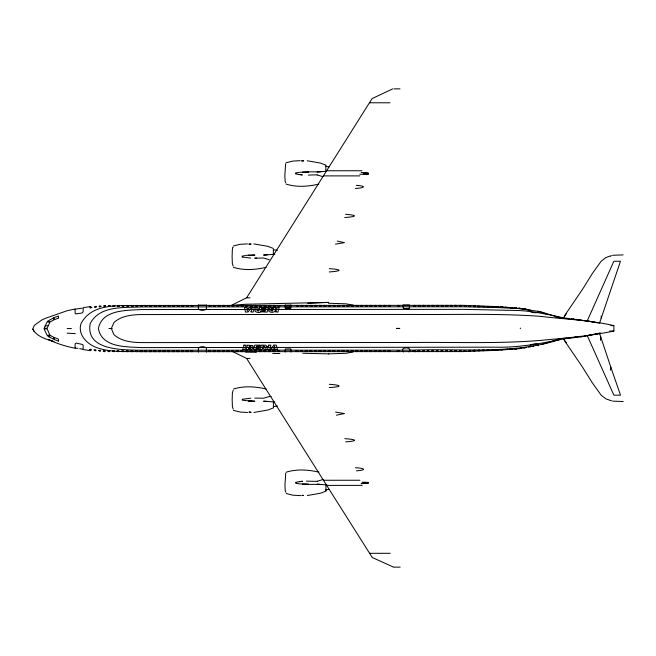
<?xml version="1.0" encoding="UTF-8"?>
<svg xmlns="http://www.w3.org/2000/svg" width="656" height="656" viewBox="0 0 656 656"><rect width="100%" height="100%" fill="white"/><g stroke="black" fill="none" stroke-linecap="round" stroke-linejoin="round"><path stroke-width="0.98" d="M600.429 340.366L600.748 336.913M610.367 370.148L610.818 367.204L599.527 333.273M599.518 323.211L620.469 261.252L613.852 261.252L587.227 320.932L563.127 318.16M111.282 328.508L112.127 328.5L108.945 328.508L111.315 328.5L114.021 322.44C121.647 315.692 132.012 314.683 141.729 314.552L412.632 314.462C454.813 314.79 497.092 313.297 539.207 316.258L540.282 316.348C564.857 319.267 589.678 320.03 613.885 325.622L613.893 331.018C589.908 336.093 565.538 338.078 541.175 340.349C498.445 343.916 455.477 342.022 412.649 342.506L141.729 342.596C131.979 342.44 121.516 341.473 113.906 334.626L111.356 328.533L109.47 328.5M48.396 325.573L49.815 322.309L47.158 321.825L44.108 328.271L47.158 328.262L48.396 325.573L45.182 325.942M563.184 318.16L566.3 313.855M580.814 319.915L580.232 320.169L587.046 320.915M231.199 305.409L246.607 297.816L372.1 98.572L392.731 88.872M233.183 409.09L232.396 406.572L232.167 399.701L232.396 392.829L233.183 390.312M285.934 492.246L285.319 491.278L284.925 485.374L285.721 473.156M285.606 163.697L284.819 175.89L285.212 181.81L285.836 182.827M580.388 319.874L572.991 319.119M564.291 316.126L582.544 289.263L592.343 273.536L601.126 261.26L605.906 257.57L610.129 256.061M233.142 266.057L232.347 263.491L232.109 256.611L232.339 249.747L232.708 247.255L233.126 247.287M48.856 336.995L50.34 335.478L53.595 337.102L53.538 339.267L47.585 335.921L50.34 335.478M249.706 412.263L250.198 412.296M290.993 305.196L285.18 305.204M303.006 495.444C299.808 495.28 305.671 495.469 302.76 495.403M285.155 304.983L285.163 307.885L285.844 308.222L290.854 308.033L291.002 304.974M519.462 348.697L519.158 348.754A7.462 1.05 -8.1 0 1 519.158 348.492L521.438 348.164A7.462 1.05 -8.1 0 1 521.438 348.434L519.995 348.541M273.404 401.825L273.404 407.884L267.976 410L253.946 412.452M326.155 491.041L320.727 493.156L307.361 495.518M610.408 256.053L611.449 255.709M233.454 389.049C243.958 385.695 255.504 386.54 266.123 388.992M560.757 338.799L558.453 339.242M286.196 472.205C296.709 468.851 308.254 469.696 318.873 472.148M286.082 162.754L292.691 161.097L300.169 160.646M233.388 245.984L239.998 244.335L247.484 243.884M597.493 333.732L600.232 332.846M206.41 305.155L198.374 305.163M541.897 344.384L557.477 339.546M317.233 481.242L322.998 479.52M612.499 255.291L623.151 254.897M598.272 333.576L582.044 336.7L563.488 338.955L566.456 342.694M318.767 184.115C308.156 186.575 296.61 187.419 286.098 184.082M266.082 267.345C255.463 269.805 243.917 270.657 233.405 267.312M295.815 173.004L299.128 172.315M295.922 482.267L302.465 481.25L299.234 481.66M244.696 255.651L242.22 256.143L242.22 257.029M353.01 351.985L346.024 353.289L328.426 353.871M587.866 335.601L589.457 335.306M588.178 335.372L597.632 333.625M519.552 348.549L526.268 347.36M528.187 347.024L530.105 346.688M531.909 346.368L533.722 346.048M273.511 406.654L277.414 405.974M325.286 489.983L329.181 489.302M90.192 306.557L83.14 307.713L83.14 311.879L82.033 313.027L75.661 313.945L75.112 313.355L75.104 309.033L67.125 310.723L45.461 318.299L41.722 320.054L34.276 325.368L32.8 329.05C36.761 336.774 46.232 339.193 53.94 341.645L48.856 339.71C57.154 343.719 66.067 346.491 75.12 348.197L75.12 343.81L76.227 343.08L82.599 344.49L83.148 345.318L83.156 349.517L90.208 350.665M82.033 308.197L75.104 309.173M568.096 338.242L571.884 337.471M403.374 351.944C398.791 346.483 413.674 346.565 409.057 351.944M574.697 337.061L576.55 336.807M563.496 338.963C540.897 343.523 518.142 347.836 494.895 347.172L141.671 347.606C126.452 346.704 101.877 347.86 98.4 328.533C102.041 309.493 126.575 310.419 141.671 309.55L463.087 309.353L518.576 310.501C533.722 311.272 548.457 314.56 563.135 317.799M563.479 338.955L564.636 338.816M585.234 335.757L587.235 335.544L613.893 395.174L620.519 395.174L610.818 367.204M560.331 339.332C512.853 354.97 461.767 348.18 412.649 350.148L141.614 350.238C123.951 349.837 85.132 351.091 90.2 323.531C99.786 305.245 124.115 307.844 141.614 306.918L463.087 306.77L496.871 307.516L518.576 308.566L540.282 311.641L558.445 317.25L566.358 318.299M299.931 172.315L301.547 172.143M245.516 255.487L248.747 255.143M361.284 483.718L368.401 483.054M581.339 336.79L580.24 336.307L580.535 336.864M233.667 305.286L245.262 304.261L328.631 302.391L307.721 303.326M518.593 348.721L496.887 350.32L463.103 351.583L141.557 351.698C127.075 351.263 112.053 352.698 98.08 348.098C87.797 345.023 77.039 334.683 81.164 323.236C92.922 301.908 121.065 306.311 141.557 305.458L463.087 305.343L496.871 306.582L516.854 308M75.12 348.065L77.966 348.377M267.476 254.815L263.54 255.069L274.7 254.29M563.971 338.348L567.005 338.143M344.72 217.513C355.527 216.824 359.324 215.348 345.597 214.291M345.679 441.898C359.406 440.832 355.609 439.356 344.794 438.675M335.478 244.13L344.425 242.638L337.25 241.072M329.279 271.937C342.317 271.051 342.26 269.501 329.279 268.665M329.32 387.565C342.366 386.761 342.268 385.162 329.32 384.301M336.43 415.191L344.482 413.559L335.544 412.083M320.973 171.749L317.127 171.979L326.499 171.257M355.331 188.444C363.949 188.075 367.762 186.14 356.298 185.336M356.397 470.836C367.852 470.032 364.047 468.089 355.429 467.728M361.284 483.3L368.401 482.955M363.211 173.955L368.295 173.75M256.75 258.111L254.774 258.185L263.54 258.021L269.304 259.76M308.361 175.095L317.127 174.832M250.805 398.184L242.277 399.291L242.277 400.176L251.814 401.234M306.467 481.151L317.233 481.365M369.558 102.779L390.025 102.779M323.318 175.898L359.808 175.89M246.607 297.816L249.985 297.808M233.028 351.772L246.623 358.455L250.002 358.438M246.623 358.455L323.424 480.258L359.914 480.249M323.424 480.258L372.264 557.51L393.567 567.128M393.936 88.872L400.004 88.872M361.997 170.757L326.803 170.765M308.361 171.847L317.127 171.847M285.155 305.762L291.002 305.753M285.499 308.14L290.723 308.09M610.826 325.622L613.885 325.622M67.133 328.558L71.397 328.549M609.809 331.018L613.893 331.018M415.65 351.124C407.72 350.165 421.324 352.69 412.649 351.214L415.65 351.263M328.656 353.855L302.777 353.272M623.2 401.521L612.548 401.136M308.468 484.358L317.242 484.358M362.104 485.383L326.909 485.391M390.181 553.303L369.631 553.311M394.1 567.128L400.168 567.128M359.775 174.209L368.508 174.291M247.542 412.468L240.063 412.025L233.454 410.377M300.997 495.633L292.806 495.182L286.196 493.533M272.716 353.436L279.882 353.551M254.823 398.102L263.589 398.233L269.354 396.495L271.149 396.544M245.278 351.969L256.406 352.165M248.796 401.078L254.823 401.193L248.796 401.021M302.465 484.087L308.468 484.202L299.234 483.882L295.922 483.21M250.756 258.095L242.22 256.996M328.41 303.244L346.007 303.81L353.994 305.302M274.749 401.964L263.589 401.185L267.525 401.472M326.606 484.907L317.242 484.202L320.12 484.39M362.301 482.152L368.401 482.398M364.228 172.995L368.295 173.2M67.133 333.182L75.284 333.633M469.975 305.737L468.499 305.999A2.075 0.787 2 0 0 468.835 306.434C469.434 307.229 471.844 306.049 470.262 305.77M361.177 172.43L368.295 173.102M566.694 318.217L568.572 318.439M573.254 318.996L573.82 319.062M577.378 319.48L579.387 319.718M469.712 305.712L470.467 305.811M571.155 318.898L572.885 319.111M299.128 174.537L302.359 174.939L295.815 173.938M307.246 160.753L320.604 163.098L326.04 165.214M253.88 243.901L267.919 246.336L273.355 248.452M559.871 317.824L555.78 316.963M79.712 348.656L82.599 349.164M588.088 321.096L596.001 322.555M326.147 166.444L329.074 166.952M273.454 249.682L277.357 250.354M518.576 308.14L529.335 310.042M538.847 311.723L540.282 311.977M587.227 320.932L598.575 323.031M502.914 349.427L500.749 349.607A7.519 1.041 -3.3 0 0 500.749 349.869L503.037 349.738A7.519 1.041 -3.3 0 0 503.037 349.476L502.922 349.435M541.274 312.313L542.405 312.633M317.127 174.931L322.891 176.653M610.457 400.373L611.499 400.718M610.178 400.373L605.955 398.864L601.167 395.183L592.384 382.924L582.569 367.212L564.299 340.382M543.299 312.961L545.981 313.929M507.678 349.271L505.317 349.55L507.678 349.271M457.043 305.589C453.452 304.138 455.338 307.959 457.043 305.606M32.8 329.05L34.276 331.797M601.167 316.11L601.232 318.119M538.125 311.083L538.125 312.313C535.804 313.133 532.164 312.805 530.097 311.395L530.097 309.804M538.141 345.753L538.141 344.49C535.911 343.457 532.131 343.957 530.105 345.392L530.105 347.04M325.835 165.533L325.835 171.314M295.815 173.127L295.815 173.799M295.922 482.414L295.922 483.078M273.355 249.534L273.355 254.471M206.41 305.007L206.41 308.861C204.943 310.911 199.85 310.911 198.383 308.869L198.374 305.007M206.427 352.1L206.427 348.172C204.959 346.114 199.85 346.114 198.391 348.18L198.391 352.108M520.331 328.098L520.331 328.672M325.95 484.899L325.95 490.721M291.002 352.075L290.993 349.156L290.313 348.853L285.303 349L285.155 352.075M53.521 317.824L53.489 320.153L50.291 321.809L47.576 321.26L53.521 317.824M252.863 348.525L251.478 349.459L246.18 349.525L247.435 345.138L252.863 345.63L253.118 346.737L251.617 347.483L252.863 348.525M269.026 308.418L269.296 309.32L270.231 309.714L268.87 310.288L268.714 311.239C271.715 313.453 276.406 312.633 275.676 307.615L270.37 307.68L269.026 308.418M250.994 311.846L253.085 312.149L254.348 307.623L252.199 307.623L250.994 311.846M260.662 311.838C259.423 313.814 251.551 311.165 256.258 309.288L255.446 307.623L257.677 307.615L258.341 309.107L259.235 309.107L259.719 307.615L261.867 307.615L260.662 311.838M261.728 311.838L267.099 312.141L268.353 307.615L262.794 307.615L262.498 308.394L265.877 308.386L265.655 309.23L262.941 309.23L262.662 310.263L265.385 310.263L265.188 311.01L261.949 311.01L261.728 311.838M275.782 311.838L277.873 312.141L279.128 307.615L276.98 307.615L275.782 311.838M267.181 346.524L265.59 347.918L266.41 349.525L264.179 349.525L263.515 348.106L262.621 348.106L262.138 349.525L259.981 349.525L261.244 345.138L265.705 345.228L267.181 346.524M91.807 307.295C89.216 309.763 89.2 305.565 91.807 307.295M96.407 306.762C93.874 309.206 93.701 305.081 96.407 306.762M101.008 306.237C98.531 308.656 98.236 304.605 101.008 306.237M107.904 351.067C109.593 353.322 111.299 349.295 107.904 351.067M112.504 351.067C114.275 353.313 115.841 349.295 112.504 351.067M117.104 351.058C118.875 353.305 120.442 349.295 117.104 351.058M121.713 351.058C123.476 353.305 125.042 349.287 121.713 351.058M126.313 351.058C128.084 353.297 129.642 349.287 126.313 351.058M130.913 351.05C132.684 353.297 134.242 349.287 130.913 351.05M135.513 351.05C137.284 353.289 138.842 349.287 135.513 351.05M140.113 351.05C141.885 353.289 143.443 349.287 140.113 351.05M144.714 351.05C146.485 353.289 148.043 349.279 144.714 351.05M149.314 351.042C151.085 353.289 152.643 349.279 149.314 351.042M153.914 351.042C155.693 353.289 157.243 349.279 153.914 351.042M158.522 351.042C160.294 353.281 161.843 349.279 158.522 351.042M163.123 351.042C164.894 353.281 166.452 349.279 163.123 351.042M167.723 351.042C169.494 353.281 171.052 349.271 167.723 351.042M172.323 351.042C174.094 353.281 175.652 349.271 172.323 351.042M176.923 351.034C178.694 353.281 180.252 349.271 176.923 351.034M181.523 351.034C183.295 353.272 184.853 349.271 181.523 351.034M186.124 351.034C187.895 353.272 189.453 349.271 186.124 351.034M190.724 351.034C192.503 353.272 194.053 349.263 190.724 351.034M208.665 351.026C210.437 353.264 211.995 349.263 208.665 351.026M213.225 351.026C214.996 353.264 216.554 349.254 213.225 351.026M217.825 351.026C219.596 353.264 221.154 349.254 217.825 351.026M222.425 351.017C224.196 353.264 225.754 349.254 222.425 351.017M227.025 351.017C228.805 353.256 230.354 349.254 227.025 351.017M231.634 351.017C233.405 353.256 234.955 349.254 231.634 351.017M236.234 351.017C238.005 353.256 239.563 349.246 236.234 351.017M240.834 351.017C242.605 353.256 244.163 349.246 240.834 351.017M245.434 351.009C247.205 353.256 248.763 349.246 245.434 351.009M250.034 351.009C251.806 353.248 253.364 349.246 250.034 351.009M254.635 351.009C256.406 353.248 257.964 349.246 254.635 351.009M259.235 351.009C261.006 353.248 262.564 349.238 259.235 351.009M263.843 351.009C265.614 353.248 267.164 349.238 263.843 351.009M268.443 351.001C270.215 353.248 271.764 349.238 268.443 351.001M273.044 351.001C274.815 353.24 276.373 349.238 273.044 351.001M277.644 351.001C279.415 353.24 280.973 349.238 277.644 351.001M296.045 350.993C297.824 353.24 299.374 349.23 296.045 350.993M300.653 350.993C302.424 353.231 303.974 349.23 300.653 350.993M305.253 350.993C307.024 353.231 308.582 349.23 305.253 350.993M309.853 350.993C311.625 353.231 313.183 349.222 309.853 350.993M314.454 350.985C316.225 353.231 317.783 349.222 314.454 350.985M319.054 350.985C320.825 353.231 322.383 349.222 319.054 350.985M323.654 350.985C325.425 353.223 326.983 349.222 323.654 350.985M328.254 350.985C330.025 353.223 331.583 349.222 328.254 350.985M332.854 350.985C334.634 353.223 336.184 349.213 332.854 350.985M337.463 350.976C339.234 353.223 340.784 349.213 337.463 350.976M342.063 350.976C343.834 353.223 345.392 349.213 342.063 350.976M346.663 350.976C348.434 353.215 349.992 349.213 346.663 350.976M351.263 350.976C353.035 353.215 354.593 349.213 351.263 350.976M355.864 350.976C357.635 353.215 359.193 349.205 355.864 350.976M360.464 350.968C362.235 353.215 363.793 349.205 360.464 350.968M365.064 350.968C366.835 353.215 368.393 349.205 365.064 350.968M369.664 350.968C371.444 353.207 372.993 349.205 369.664 350.968M374.273 350.968C376.044 353.207 377.594 349.205 374.273 350.968M378.873 350.968C380.644 353.207 382.202 349.197 378.873 350.968M383.473 350.968C385.244 353.207 386.802 349.197 383.473 350.968M388.073 350.96C389.844 353.207 391.402 349.197 388.073 350.96M397.274 350.96C399.045 353.199 400.603 349.197 397.274 350.96M417.929 350.952C419.709 353.19 421.259 349.189 417.929 350.952M422.53 350.952C424.358 353.207 425.867 349.197 422.53 350.952M427.13 350.952C428.852 353.182 430.525 349.205 427.13 350.952M431.738 350.952C433.518 353.174 435.051 349.197 431.738 350.952M436.338 350.952C438.126 353.174 439.651 349.197 436.338 350.952M440.939 350.952C442.726 353.166 444.243 349.197 440.939 350.952M445.539 350.952C447.335 353.166 448.843 349.197 445.539 350.952M450.139 350.96C452.009 353.158 453.353 349.205 450.139 350.96M454.739 350.96C456.551 353.158 458.085 349.205 454.739 350.96M459.323 351.026C461.488 353.108 462.341 349.123 459.323 351.026M463.94 350.927C465.826 353.002 467.211 349.09 463.94 350.927M473.148 350.599C475.37 352.297 476.158 348.836 473.148 350.599M105.608 305.934C103.058 308.074 102.894 304.031 105.608 305.934M110.208 305.926C107.658 308.041 107.502 304.04 110.208 305.926M114.808 305.917C112.258 308.041 112.102 304.031 114.808 305.917M119.417 305.917C116.866 308.033 116.702 304.031 119.417 305.917M124.017 305.909C121.426 308.025 121.36 304.023 124.017 305.909M128.617 305.901C126.059 308.017 125.845 303.999 128.617 305.901M133.217 305.901C130.962 308.082 130.298 303.999 133.217 305.901M137.817 305.901C135.275 308.008 135.103 304.023 137.817 305.901M142.418 305.893C139.876 308.008 139.703 304.015 142.418 305.893M147.018 305.893C144.476 308.008 144.304 304.015 147.018 305.893M151.626 305.893C149.076 308.008 148.904 304.015 151.626 305.893M156.226 305.893C153.676 308 153.504 304.015 156.226 305.893M160.827 305.893C158.285 308 158.104 304.015 160.827 305.893M165.427 305.893C162.885 308 162.704 304.007 165.427 305.893M170.027 305.885C167.485 308 167.313 304.007 170.027 305.885M174.627 305.885C172.085 308 171.913 304.007 174.627 305.885M179.227 305.885C176.685 308 176.513 304.007 179.227 305.885M183.828 305.885C181.286 307.992 181.113 304.007 183.828 305.885M188.436 305.885C185.886 307.992 185.714 303.999 188.436 305.885M193.036 305.876C190.486 307.992 190.314 303.999 193.036 305.876M210.97 305.876C208.428 307.984 208.255 303.99 210.97 305.876M215.529 305.868C212.987 307.984 212.815 303.99 215.529 305.868M220.129 305.868C217.587 307.984 217.415 303.99 220.129 305.868M224.737 305.868C222.187 307.984 222.015 303.99 224.737 305.868M229.338 305.868C226.796 307.976 226.615 303.99 229.338 305.868M233.938 305.868C231.396 307.976 231.215 303.982 233.938 305.868M238.538 305.86C235.996 307.976 235.824 303.982 238.538 305.86M243.138 305.86C240.596 307.976 240.424 303.982 243.138 305.86M247.738 305.86C245.196 307.976 245.024 303.982 247.738 305.86M252.339 305.86C249.797 307.967 249.624 303.982 252.339 305.86M256.939 305.86C254.397 307.967 254.225 303.974 256.939 305.86M261.547 305.852C258.997 307.967 258.825 303.974 261.547 305.852M266.147 305.852C263.605 307.967 263.425 303.974 266.147 305.852M270.748 305.852C268.206 307.967 268.025 303.974 270.748 305.852M275.348 305.852C272.806 307.959 272.634 303.974 275.348 305.852M279.948 305.852C277.406 307.959 277.234 303.966 279.948 305.852M298.357 305.844C295.807 307.951 295.635 303.966 298.357 305.844M302.957 305.844C300.415 307.951 300.235 303.958 302.957 305.844M307.557 305.835C305.015 307.951 304.835 303.958 307.557 305.835M312.158 305.835C309.616 307.951 309.443 303.958 312.158 305.835M316.758 305.835C314.216 307.951 314.044 303.958 316.758 305.835M321.358 305.835C318.816 307.943 318.644 303.958 321.358 305.835M325.958 305.835C323.416 307.943 323.244 303.958 325.958 305.835M330.567 305.827C328.016 307.943 327.844 303.949 330.567 305.827M335.167 305.827C332.617 307.943 332.444 303.949 335.167 305.827M339.767 305.827C337.225 307.943 337.045 303.949 339.767 305.827M344.367 305.827C341.825 307.935 341.645 303.949 344.367 305.827M348.967 305.827C346.425 307.935 346.253 303.949 348.967 305.827M353.568 305.819C351.026 307.935 350.853 303.941 353.568 305.819M358.168 305.819C355.626 307.935 355.454 303.941 358.168 305.819M362.768 305.819C360.226 307.935 360.054 303.941 362.768 305.819M367.376 305.819C364.826 307.926 364.654 303.941 367.376 305.819M371.977 305.819C369.426 307.926 369.254 303.941 371.977 305.819M376.577 305.819C374.035 307.926 373.854 303.933 376.577 305.819M381.177 305.811C378.635 307.926 378.463 303.933 381.177 305.811M385.777 305.811C383.235 307.926 383.063 303.933 385.777 305.811M390.377 305.811C387.835 307.926 387.663 303.933 390.377 305.811M399.578 305.811C397.036 307.918 396.864 303.925 399.578 305.811M103.304 351.034C104.903 353.322 106.772 349.361 103.304 351.034M415.633 305.803L415.625 305.852A2.025 0.771 -0.1 0 1 415.289 306.262C412.091 307.131 413.887 304.13 415.633 305.803M420.234 305.794C417.741 307.902 417.487 303.925 420.234 305.794M424.834 305.794C422.259 307.91 422.12 303.925 424.834 305.794M429.442 305.786C427.015 307.894 426.646 303.925 429.442 305.786M434.042 305.786C431.509 307.877 431.312 303.933 434.042 305.786M438.643 305.786C436.109 307.877 435.912 303.933 438.643 305.786M443.243 305.778C440.717 307.869 440.512 303.933 443.243 305.778M447.843 305.778C445.26 307.861 445.178 303.925 447.843 305.778M452.443 305.77C449.926 307.861 449.655 303.908 452.443 305.77M461.644 305.762C459.134 307.853 458.897 303.941 461.644 305.762M466.252 305.876C463.784 307.844 463.366 304.023 466.252 305.876M94.103 349.992C95.637 352.469 97.646 348.656 94.103 349.992M98.703 350.517C100.434 353.002 102.074 349.123 98.703 350.517M89.503 349.427C91.069 352.01 93.029 348.18 89.503 349.427M256.201 347.975L255.979 348.828L259.333 348.902L259.063 349.525L253.495 349.525L254.758 345.138L260.178 345.138L259.907 346.188L256.668 346.188L256.471 346.942L259.194 346.934L258.915 347.975L256.201 347.975M243.983 345.146L242.72 349.533L244.868 349.525L245.139 348.902L246.131 345.146L243.983 345.146M248.878 347.975L248.64 348.869L250.699 348.426L248.878 347.975M249.362 346.155L249.141 346.967L251.043 346.532L249.362 346.155M268.763 345.138L267.509 349.517L269.649 349.517L269.919 348.894L270.912 345.13L268.763 345.138M263.138 346.138L262.884 347.106L264.95 346.581L263.138 346.138M272.707 310.231L272.494 311.042L270.805 310.665L272.707 310.231M273.208 308.345L272.97 309.238L271.158 308.787L273.208 308.345M258.972 310.091L258.718 311.059L256.898 310.616L258.972 310.091M248.107 311.846L245.59 312.149L244.417 307.623L246.64 307.623C246.787 308.951 248.977 308.492 249.575 307.623L251.453 307.623L248.107 311.846M409.369 308.049L408.59 308.648L403.358 308.443L402.907 304.958L409.492 304.95L409.369 308.049M523.759 347.836L526.079 347.565L523.759 347.836M509.958 349.074L512.279 349L509.958 349.074M514.558 348.812L516.838 348.943A7.528 1.066 -3.3 0 0 516.838 348.672L514.558 348.812M477.748 350.435C479.839 352.034 480.799 348.918 477.748 350.435M482.349 350.288C484.317 351.796 485.473 348.967 482.349 350.288M468.515 350.894C470.278 352.346 471.984 349.509 468.851 350.452A2.066 0.787 -2.1 0 0 468.515 350.894M274.561 346.565L273.568 347.951L274.864 347.951L274.561 346.565M475.395 306.385C473.042 307.779 472.484 304.876 475.411 306.139A7.511 0.968 1.8 0 1 475.411 306.377L475.411 306.377M479.913 306.557L478.281 306.811A1.525 0.599 0.7 0 1 477.789 306.475A7.511 0.968 1.8 0 1 477.732 306.213L480.012 306.278A7.511 0.968 1.8 0 1 480.012 306.516L479.913 306.557M248.28 309.255L247.287 310.632L246.984 309.255L248.28 309.255M273.896 345.13L270.403 349.517L275.003 348.926L275.208 349.517L277.439 349.517L276.266 345.13L273.896 345.13M505.341 307.279L507.662 307.607L505.341 307.279M491.533 306.631L493.82 306.951A7.528 1.009 1.7 0 0 493.82 306.696L491.533 306.631M526.063 309.181L523.718 308.787L526.063 309.165M489.253 306.754L486.932 306.737A7.511 0.968 1.8 0 1 486.932 306.5L489.253 306.754M521.463 308.632L519.142 308.361A7.462 1.009 8.1 0 1 519.142 308.107L521.463 308.632M303.638 160.835L301.678 160.892L303.638 160.835M250.945 244.073L248.985 244.13L250.945 244.073M249.091 412.165L251.002 412.263L249.091 412.165M484.374 306.729L482.332 306.59A7.511 0.968 1.8 0 1 482.332 306.352L484.612 306.426A7.511 0.968 1.8 0 1 484.612 306.664L484.374 306.729M498.429 350.001L496.149 350.115A7.528 1.05 -1.8 0 1 496.149 349.853L498.429 349.738A7.519 1.041 -3.3 0 1 498.429 350.001M487.064 350.091L486.949 350.148A7.528 1.05 -1.8 0 0 486.949 350.402L489.228 350.329A7.528 1.05 -1.8 0 0 489.228 350.074L487.064 350.091M491.672 349.943L491.549 350.001A7.528 1.05 -1.8 0 0 491.549 350.255L493.829 350.189A7.528 1.05 -1.8 0 0 493.829 349.927L491.672 349.943M58.458 318.021L54.333 319.751L54.333 317.471L58.458 316.036L58.458 318.021M496.256 306.721L496.133 306.77A7.528 1.009 1.7 0 0 496.133 307.016L498.421 307.123A7.519 1 3.3 0 0 498.421 306.877L496.256 306.721M510.056 307.492L509.942 307.533A7.528 1.025 3.2 0 0 509.942 307.787L512.221 307.918A7.528 1.025 3.2 0 0 512.221 307.664L510.056 307.492M514.657 307.746L514.542 307.795A7.528 1.025 3.2 0 0 514.542 308.049L516.821 308.181A7.528 1.025 3.2 0 0 516.821 307.926L514.657 307.746M500.856 306.967L500.741 307.008A7.519 1 3.3 0 0 500.741 307.262L503.021 307.393A7.519 1 3.3 0 0 503.021 307.139L500.856 306.967M49.848 335.011L47.158 335.388L44.067 328.853L47.158 328.935L49.848 335.011M254.774 255.077L248.747 255.258L254.774 255.077M308.361 171.987L302.359 172.151L308.361 171.987M399.693 328.426L396.511 328.435L399.693 328.426M58.466 341.087L54.358 339.611L54.35 337.438L58.466 339.095L58.466 341.087"/></g></svg>
